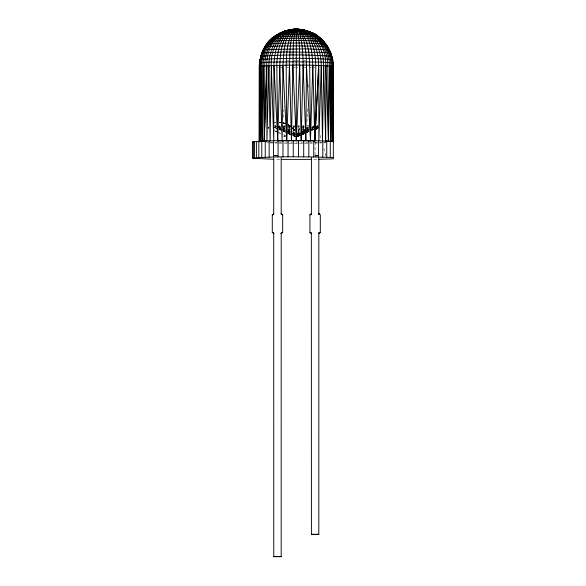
<?xml version="1.0" encoding="UTF-8"?>
<svg xmlns="http://www.w3.org/2000/svg" width="586" height="586" viewBox="0 0 586 586"><rect width="100%" height="100%" fill="white"/><g stroke="black" fill="none" stroke-linecap="round" stroke-linejoin="round"><path stroke-width="0.44" stroke-dasharray="2.93 2.2" d="M281.002 122.577L279.126 122.408L280.379 122.496L279.126 122.408L280.386 122.452L279.126 122.24L280.086 122.21M268.71 128.07C268.403 127.602 269.011 127.602 268.183 127.829C269.018 128.151 269.003 127.001 268.168 127.836C269.304 126.246 268.535 129.045 268.608 127.477C268.901 127.418 267.897 128.481 268.696 128.056C267.421 127.755 269.758 126.598 268.388 127.88C268.959 128.378 267.912 127.528 268.842 127.807M315.114 142.01L315.078 155.935L317.334 155.686C314.25 155.891 314.418 155.788 317.334 155.488M306.932 121.983L307.665 107.421M308.668 87.387L308.947 81.923M283.478 117.412L284.064 106.498M268.681 128.056C269.113 127.565 267.729 127.374 268.827 127.777M325.838 155.891L325.853 155.371M290.202 129.718L288.59 127.733L288.781 126.488L290.26 126.503M290.085 128.568L288.59 126.481L288.781 125.265L291.74 125.236M284.444 123.199L283.163 122.752L285.726 123.617M283.089 123.031L285.719 123.639M283.163 122.752L285.704 123.668L283.141 122.833L284.818 123.478M268.71 127.858C267.978 128.048 268.93 126.547 268.674 128.004M280.606 128.415L279.039 127.536L279.463 126.298L277.266 126.202L280.394 127.77M280.533 127.587L279.039 126.679L279.463 125.455L282.174 125.375L285.008 127.455M298.098 130.773L299.534 126.818M297.249 134.582L299.614 128.078M298.04 131.52L299.768 127.352M299.563 129.323L297.307 134.78L299.776 133.183M314.968 156.044L317.334 155.642M280.394 127.221L277.266 125.551L275.647 125.653L275.127 126.876L276.79 126.774M268.439 127.96C268.447 126.62 268.747 128.261 268.124 127.711M268.513 127.675C269.377 126.759 267.216 128.144 268.798 127.484M268.63 127.352L268.036 127.682L268.74 127.352M290.488 126.437L288.1 124.957L290.575 126.32M268.791 127.36L268.19 127.689M268.703 127.235L268.029 127.609L268.798 127.111M289.294 125.697L290.473 126.459L288.078 124.994L290.451 126.488M318.476 126.994L317.458 126.876L316.792 127.763L317.458 126.876L316.938 125.653L317.927 125.763L316.301 126.51M297.541 134.004L299.629 131.088M302.764 126.723L303.812 125.265L302.332 125.25M297.014 136.216L299.512 132.736M302.501 128.568L303.995 126.481L303.812 125.265M297.585 134.157L299.849 131.367M302.676 127.88L303.812 126.488L300.852 126.51M297.014 136.333L299.702 133.029M302.383 129.718L303.995 127.733L303.812 126.488M268.747 127.638L268.293 127.895M268.036 127.77L268.622 127.609M315.803 127.44L317.458 127.338L316.806 128.004L318.374 127.367L316.828 128.048L317.458 127.338L316.938 126.1L315.319 126.202L312.192 127.77M292.399 127.96L294.699 130.502L292.517 127.843L294.633 130.546L292.407 127.953L294.663 130.524L292.853 128.378M299.336 132.854L297.351 134.736L299.688 134.04M302.647 129.711L303.973 128.451M299.9 133.798L297.351 136.216L299.973 135.564M302.457 131.374L304.368 129.557M292.363 127.997L294.568 130.59L292.37 127.99L294.582 130.575L292.993 128.671M297.556 134.802L299.336 133.169M302.647 130.363L303.973 129.242M299.842 134.619L297.358 136.333L299.395 134.597M302.794 131.718L304.837 129.989M305.518 129.418L307.555 127.689L307.276 126.437M302.618 131.103L306.163 128.495M306.874 127.975L309.708 125.895M304.94 130.876L302.757 132.48L305.943 130.905M305.672 130.341L308.588 128.202M301.409 132.348L297.358 134.927L299.688 133.923M302.156 131.85L305.914 129.359M306.661 128.861L309.664 126.869M299.842 134.868L297.358 136.406L299.973 135.52M302.757 132.934L304.94 131.484M305.672 131L308.588 129.066M299.431 133.82L297.278 134.897M302.479 131.96L306.28 129.638M307.042 129.176L308.558 128.246M299.402 135.322L297.278 136.377M302.376 133.505L304.61 132.136M305.357 131.682L308.339 129.865M312.06 127.587L313.547 126.679L313.122 125.455L315.319 125.551L312.192 127.221M301.526 133.3L297.563 134.919L299.431 133.982M302.479 132.268L306.28 130.136M307.042 129.711L308.558 128.854M299.885 135.571L297.563 136.399L299.475 135.439M302.603 133.681L304.947 132.363M305.731 131.923L308.859 130.173M311.986 128.415L313.547 127.536L313.122 126.298L310.419 126.371M314.916 129.689L318.125 128.422C317.048 129.609 316.579 128.092 318.066 128.019L314.689 129.447M302.815 132.246L305.943 130.575M306.72 130.158L308.287 129.316M299.732 135.381L297.725 136.348M300.53 134.948L304.552 132.802M305.357 132.37L309.371 130.217M310.177 129.784L313.393 128.063M317.927 127.301L316.909 128.048L318.103 127.689L315.078 129.008L318.257 127.33L314.638 128.825M306.72 130.51L308.287 129.726M297.725 136.399L299.732 135.498M300.53 135.095L304.552 133.081M305.357 132.678L309.371 130.663M310.177 130.26L313.393 128.649M314.587 129.367L318.095 127.719M317.026 128.481L318.103 128.481M297.952 134.89L301.526 133.183M302.332 132.788L306.39 130.803M307.203 130.407L308.822 129.616M312.074 128.034L315.319 126.444M300.677 135.08L304.669 133.125M305.474 132.736L309.467 130.788M310.265 130.392L313.466 128.832M314.829 129.579L318.059 128.173M302.332 132.919L306.39 131.022M307.203 130.649L308.822 129.887M312.074 128.371L315.319 126.854M300.772 135.154L304.669 133.308M305.474 132.934L309.467 131.066M310.265 130.693L313.466 129.206M302.391 134.421L304.786 133.308M308.763 131.454L305.562 132.934L308.734 131.425M311.957 129.982L313.554 129.235M317.956 127.477L316.806 128.004L318.44 127.301L314.711 128.825M302.449 132.905L308.969 129.894M312.228 128.393L315.488 126.891M311.95 129.938L313.554 129.198M300.691 135.146L304.713 133.3M318.44 127.301L316.806 128.004L318.359 127.382M300.772 135.198L308.763 131.586L305.518 133.037M313.554 129.418L311.957 130.136L313.554 129.411M302.449 132.963L308.969 130.026M312.228 128.561L315.488 127.089M316.301 126.723L317.927 125.99L316.938 126.1M300.691 135.205L304.713 133.396M316.806 128.004L318.513 127.235M302.544 132.934L310.814 129.22M311.642 128.847L313.298 128.107M316.608 126.62L318.264 125.873M302.391 134.487L306.375 132.692M307.174 132.333L308.763 131.623M311.95 130.187L313.547 129.477M318.161 127.689L316.909 128.048M314.982 129.806L317.246 128.81L316.967 128.173M316.858 127.733L318.484 127.052M292.81 133.183L295.234 134.853L293.256 133.169M316.967 128.341L318.073 127.814L316.909 128.224M318.088 128.275L317.165 128.642L318.103 128.327M268.6 127.587L268.176 127.58L268.535 127.711M268.329 127.521L268.542 127.572M298.281 134.817L298.076 134.868M275.222 122.525L274.519 122.73L275.94 122.415M293.154 133.82L295.234 134.927L291.066 133.3M292.612 135.52L295.029 136.399L292.612 135.556M297.952 136.37L298.406 136.274M298.142 136.304L298.259 136.326M293.154 133.982L295.219 134.839L291.183 132.348M294.677 134.751C295.842 135.586 294.34 133.593 293.029 129.323M274.614 122.979L275.303 122.804M294.831 134.89L295.227 134.824L293.256 132.854M295.315 134.897L294.941 134.743M275.647 125.653L274.658 125.763L276.292 126.51M294.362 134.839L294.736 134.875L291.066 133.183M292.751 134.868C295.439 136.868 295.6 136.736 292.714 135.549L294.861 136.399L294.311 136.296M292.861 135.498L294.861 136.348L292.861 135.381M274.519 156.008L277.478 155.642M324.087 142.588L325.684 142.537M279.039 126.679L281.815 126.598M310.77 127.616L313.547 127.536M293.19 135.322L295.315 136.274M293.198 134.597L295.241 136.326L294.677 136.23M319.758 142.713L321.582 142.669M323.575 142.881L325.963 142.816M277.478 155.59L274.512 155.664L277.493 155.686M274.512 155.817L277.515 155.781M283.741 125.345L285.309 125.309M283.426 126.561L285.03 126.532M317.231 142.772L310.47 142.881M319.297 142.969L322.783 142.896M312.807 67.309L315.048 67.273M315.305 143.035L318.425 142.984M313.744 159.348L318.425 159.282M309.679 67.353L311.239 67.331M304.888 127.726L307.555 127.689M305.885 142.933L308.939 142.896M309.642 143.101L313.744 143.057M288.59 126.481L291.623 126.459M300.962 127.763L303.995 127.733M303.804 60.578L305.438 60.57M303.9 63.984L305.562 63.969M303.101 67.412L305.599 67.39M304.566 143.138L308.822 143.109M304.295 142.94L299.519 142.962M300.274 53.971L301.849 53.963M299.365 143.16L303.716 143.145M297.131 60.607L298.816 60.6M297.146 64.006L298.845 64.006M296.296 67.427L298.003 67.427M293.242 125.228L294.765 125.228M293.168 126.444L294.729 126.444M297.82 126.525L299.343 126.517M297.856 127.77L299.424 127.77M298.714 142.962L294.685 142.962M283.697 136.296L285.404 136.296M283.697 136.45L285.404 136.45M294.128 143.16L298.501 143.16M277.478 155.488L274.512 155.488L276.739 155.568M293.776 60.6L295.454 60.607M293.74 64.006L295.447 64.006M292.875 67.427L295.439 67.427M293.879 142.962L284.415 142.903M297.82 125.228L299.343 125.228M293.242 126.517L294.765 126.525M297.856 126.444L299.424 126.444M293.168 127.77L294.729 127.77M288.92 143.145L293.249 143.16M290.737 53.963L292.319 53.971M287.147 60.57L288.788 60.578M287.03 63.969L288.686 63.984M286.158 67.383L288.656 67.405M302.479 126.466L303.995 126.481M288.59 127.733L290.107 127.748M283.814 143.109L288.048 143.138M278.892 143.057L282.965 143.101M279.705 159.355L274.988 159.289M279.786 67.309L282.13 67.346M279.507 142.845L282.115 142.881M276.79 67.265L278.284 67.287M274.988 142.999L278.072 143.05M274.548 142.757L276.966 142.801M309.635 125.36L307.276 125.309L307.555 126.532L309.972 126.576M283.741 126.408L285.309 126.437M283.426 127.653L285.03 127.689M294.941 136.318L295.315 136.377M270.007 142.903L273.442 142.977M315.012 155.957L317.297 156.008M274.534 155.883L277.581 155.957M315.078 155.935L317.319 155.993M274.519 155.7L276.768 155.759M270.102 142.647L272.834 142.713M266.798 142.823L269.142 142.881M315.107 155.744L317.334 155.803M312.162 126.635L313.547 126.679M279.039 127.536L280.43 127.58M297.358 134.853L297.798 134.809M297.358 136.333L297.798 136.289M294.465 136.304L293.117 135.439M279.126 122.423L280.379 122.481M315.048 155.869L317.312 155.971M315.114 155.488L317.334 155.605M294.311 134.817L294.736 134.875L292.905 134.04M279.126 122.254L281.024 122.393M279.126 122.313L280.386 122.445M274.116 127.221L275.127 127.338L275.647 126.1L274.658 125.99L276.292 126.723M294.509 134.89L292.905 133.923M295.234 136.333L292.751 134.619M283.155 122.774L284.452 123.163M283.119 122.899L285.668 123.763L284.371 123.404M274.329 125.873L275.977 126.62M279.288 128.107L280.943 128.847M281.771 129.22L285.082 130.707M285.909 131.074L290.048 132.934M274.585 127.477L276.218 128.209M283.573 131.506L286.832 132.971M287.653 133.337L290.099 134.443M274.658 130.707L277.976 132.194M278.811 132.568L280.467 133.315M283.785 134.802L285.448 135.549M274.658 130.861L277.976 132.348M278.811 132.722L280.467 133.469M283.785 134.956L285.448 135.703M277.105 127.089L280.364 128.561M283.624 130.026L285.25 130.766M286.071 131.132L290.143 132.963M274.915 127.587L278.138 129.037M278.936 129.396L280.548 130.121M287.785 133.388L291.806 135.198M277.105 126.891L280.364 128.393M283.624 129.894L285.25 130.649M286.071 131.022L290.143 132.905M274.915 127.36L278.138 128.847M278.936 129.213L280.548 129.96M287.785 133.293L291.806 135.146M277.273 126.854L280.518 128.371M287.821 131.784L290.253 132.919M279.126 129.206L282.32 130.693M283.119 131.066L284.723 131.813M287.916 133.308L291.916 135.176M277.273 126.444L280.518 128.034M287.821 131.601L290.253 132.788M279.126 128.832L282.32 130.392M283.119 130.788L284.723 131.564M287.916 133.125L291.916 135.08M285.089 130.121L283.521 129.338L285.001 130.319M288.209 131.689L289.777 132.473L287.645 130.876M279.2 128.649L282.415 130.26M283.214 130.663L284.825 131.469M288.041 133.081L292.055 135.095M283.521 128.898L285.089 129.733M288.209 131.411L289.777 132.246M279.2 128.063L282.415 129.784M283.214 130.217L284.825 131.081M288.041 132.802L292.055 134.948M283.265 128.429L284.789 129.279M287.829 130.993L290.114 132.268M283.734 130.173L286.862 131.923M287.638 132.363L289.989 133.681M290.619 126.261L288.217 124.752M288.187 124.796L290.553 126.356L288.73 125.272M283.265 127.777L284.789 128.708L283.272 127.667M287.829 130.568L290.114 131.96M287.975 132.136L290.209 133.505M288.752 125.243L289.953 125.983L288.766 125.228L289.828 126.723M288.151 124.877L289.931 126.012M282.174 126.371L285.177 128.363M288.18 130.356L290.436 131.85M283.272 128.583L284.73 129.55M287.645 131.484L289.836 132.934M287.843 129.543L289.975 131.103M288.62 129.242L289.945 130.363M287.755 129.989L289.799 131.718M288.62 128.451L289.945 129.711M288.224 129.557L290.136 131.374M292.685 133.798L295.241 136.216M292.531 127.829L293.828 129.184L292.934 128.305M288.781 126.488L289.916 127.88M292.744 131.367L295.007 134.157M292.89 133.029L295.571 136.333M293.608 129.359L294.553 130.597M292.963 131.088L295.051 134.004M293.081 132.736L295.571 136.216M293.168 128.188L294.546 131.52M293.051 126.818L294.494 130.773M292.971 128.078L295.337 134.582M320.11 135.322L321.355 139.798M323.838 148.28L325.823 155.341M289.44 125.47L288.209 124.759L289.44 125.47M293.733 129.257L294.633 130.539L293.696 129.294M299.878 135.469L298.281 136.252L299.885 135.513M289.425 125.492L288.195 124.796L289.425 125.492"/><path stroke-width="0.88" d="M332.555 59.626C309.283 57.677 283.968 58.109 260.038 59.428L259.408 66.225L259.246 141.871L259.246 66.328C259.495 54.08 267.48 34.545 281.881 34.457C291.066 34.2 300.252 34.208 309.43 34.42C328.651 37.255 296.619 27.022 293.564 29.395C282.76 30.245 273.164 35.629 267.238 44.177L266.733 44.016L269.033 41.306L271.443 38.896L272.292 38.764L296.296 38.222L320.3 38.764L321.253 38.962L325.86 44.016L329.457 49.825L332.709 59.523L333.339 66.328L333.339 158.85L318.425 159.282M283.426 31.695C269.655 36.991 260.506 51.4 260.66 66.028L260.514 141.585L259.884 66.13C259.532 48.938 274.036 28.992 292.634 31.417C302.625 31.344 314.909 29.952 320.828 39.101L317.766 36.962M294.238 29.381C278.68 32.757 274.116 51.656 273.97 65.449L273.743 140.999L271.34 65.515C269.633 46.69 285.126 22.59 305.745 30.824M301.724 29.805C318.85 32.076 331.178 49.129 330.841 65.932L330.519 141.446L325.684 141.197L325.86 65.669C325.904 17.661 266.681 17.661 266.733 65.669L264.213 141.321L262.067 141.446L260.66 66.028C284.62 65.127 309.921 64.357 333.185 66.43M333.185 66.225L333.339 141.871L333.024 62.812L321.143 62.101L292.89 61.823L269.033 62.175L259.408 62.914L260.038 63.112M259.884 66.13L259.569 141.724L259.408 66.225L260.66 66.028M273.97 65.449L277.771 140.918L291.462 140.779L292.875 65.236C293.513 53.37 292.128 40.698 295.981 29.359C302.94 29.388 309.833 31.373 315.795 34.845M315.715 34.896C309.891 31.358 303.13 29.241 296.296 29.3C292.495 29.044 274.395 32.984 293.234 29.41C299.043 27.513 301.915 33.768 303.123 38.251C305.694 47.005 306.361 56.19 306.434 65.273L305.885 140.808L314.814 140.918L318.835 65.456L318.85 140.999L321.253 65.515C321.333 50.975 314.843 32.098 298.596 29.381M299.585 29.432C283.097 28.003 284.034 54.549 282.913 65.302L286.708 140.808L289.484 65.251C290.224 53.48 288.971 40.266 295.044 29.732C296.728 28.568 307.877 30.23 300.398 30.091M330.841 65.932L332.079 141.585L332.709 66.13C332.745 54.762 327.31 43.532 318.242 36.654L294.238 36.12L273.97 36.779M282.913 65.302L282.115 140.852L279.786 65.346C280.496 52.872 281.273 34.735 294.773 29.366M286.158 30.714L293.007 29.432L303.072 29.952C281.61 24.839 260.807 44.573 261.752 65.932L262.067 141.446L263.136 65.837C262.535 47.605 277.163 28.802 296.296 29.3C311.254 32.56 312.06 52.894 312.807 65.346L314.814 140.918L315.795 65.398C315.378 52.308 312.763 33.629 298.091 29.373M328.38 141.321L329.457 65.837C329.903 48.601 317.129 30.743 299.204 29.403C316.777 31.014 328.204 49.121 327.794 65.749L328.38 141.321L325.86 65.669M271.34 65.515L270.102 141.087L268.915 65.588C268.659 50.257 277.083 31.395 293.989 29.381M301.329 29.791C316.652 33.754 323.787 51.004 323.67 65.588L322.49 141.087L321.253 65.515M286.202 30.743C292.582 28.714 299.981 27.33 300.398 36.127C302.618 45.657 303.013 55.502 303.101 65.251L301.131 140.779L291.462 140.779L289.484 65.251M268.915 65.588L266.908 141.197L266.916 65.661L264.213 141.321L266.007 141.241M279.786 65.346L277.771 140.918L276.79 65.398C277.215 52.308 279.83 33.629 294.494 29.373M306.434 65.273L310.47 140.852L312.807 65.346M292.875 65.236L296.296 140.772L299.71 65.236C299.072 53.37 300.464 40.698 296.611 29.359L289.513 29.952L292.194 30.091M314.814 140.918L318.623 65.449C318.476 51.656 313.913 32.757 298.355 29.381M273.706 213.905L273.039 214.791L273.772 213.524M281.177 233.741L281.251 233.14M311.393 213.722L310.675 214.791L311.408 213.524M318.821 233.741L318.835 233.331L318.821 534.483L311.408 534.483L311.342 233.14L311.408 233.741M259.561 63.01L261.898 52.857L266.857 43.935C285.748 42.917 308.382 42.426 325.355 44.177M281.199 233.55L281.58 232.671L282.664 232.415M318.835 233.55L319.216 232.671L320.3 232.415M261.268 56.388L260.814 56.293L263.136 49.825L264.396 49.554L305.372 48.88L329.457 49.825L328.893 50.008M319.077 232.81L318.887 233.14M263.693 49.165C268.806 39.174 278.738 31.944 289.748 29.879M281.331 233.184L282.664 232.635L282.664 214.637L281.199 213.722M318.967 233.184L320.3 232.635L320.3 214.637L318.887 213.905L319.546 214.571M295.981 29.556L299.71 29.461L292.89 29.468L298.75 29.74L301.131 31.432L303.343 34.31L306.976 43.196L308.771 52L309.62 61.889L310.47 140.852M275.735 35.929L282.371 32.223M271.443 38.896L271.765 39.101M286.085 31.102L282.913 31.798L286.547 30.633L296.296 30.413L306.046 30.633L309.679 31.798L306.258 30.655M292.875 29.461L299.651 29.476M260.038 59.428L260.499 59.721M302.64 29.857L306.258 30.772M327.252 47.005L327.794 46.836L319.568 46.206L296.296 45.898L273.017 46.206L264.799 46.836L265.333 47.005M331.317 56.388L331.771 56.293L330.841 52.952L325.662 52.41L283.814 52L261.752 52.952L262.338 53.143M331.771 56.293C309.166 54.527 283.426 54.527 260.814 56.293M281.163 32.962L282.672 32.259M295.666 29.556L299.585 29.483M283.426 31.908L293.007 29.483L299.483 29.498M283.141 31.871L286.327 30.772M287.221 30.846L296.296 29.3L305.372 30.846M295.359 29.556L299.204 29.512L304.207 30.662M273.706 233.36L272.292 232.635L272.292 214.637L273.039 214.571M309.928 232.415L311.261 233.184L309.928 232.635L309.928 214.637L310.675 214.571M286.84 30.824L296.296 29.3L301.724 30.054M333.339 141.182C306.471 140.552 279.463 139.776 252.661 141.79L252.661 158.235L273.442 159.267M252.661 158.081C279.463 156.066 306.471 156.843 333.339 157.473M312.528 33.27L294.773 32.691L279.852 33.138L280.416 33.314M318.242 36.903L318.623 36.779L318.242 36.654M295.058 29.549L298.823 29.527M290.861 30.054L296.296 29.3L298.596 29.534M290.51 30.04L296.296 29.3L298.355 29.542M294.773 29.549L298.091 29.542M293.388 29.403C275.816 31.014 264.381 49.121 264.799 65.749L264.213 141.321L263.136 65.837M294.494 29.542L297.82 29.549M294.238 29.542L297.527 29.549M293.989 29.534L297.227 29.556M293.769 29.527L296.926 29.556M309.166 31.908L306.507 31.102M272.292 214.857L272.856 214.623M296.611 29.556L295.359 29.359L293.52 30.421L290.187 36.142L287.675 45.935L286.547 55.179L286.158 65.273L286.708 140.808M311.283 159.377L281.339 159.377M282.1 214.623L282.664 214.857M309.928 214.857L310.294 214.637M272.292 232.415L273.376 232.671L273.757 233.55M311.408 534.264L318.821 534.264M273.772 556.48L281.177 556.48M269.384 41.533C284.51 40.068 308.082 40.068 323.208 41.533L320.828 39.101M302.845 29.879L306.434 30.714M252.661 141.944L253.291 142.098M306.046 30.633C321.392 34.86 332.152 50.279 331.925 66.028L332.079 141.585M309.452 31.725C316.931 34.691 323.421 40.075 327.655 46.924M309.921 32.259L311.422 32.962M281.177 213.524L281.91 214.571M312.895 33.739L315.056 35.006M333.024 62.812C332.357 53.736 326.841 42.617 318.528 36.72M315.466 34.955L316.85 35.929M311.151 232.81L311.342 233.36M328.072 47.671L330.694 53.048M318.835 213.722L318.887 214.124M331.969 57.128L332.357 58.79M318.821 213.524L318.835 213.941L318.821 158.374M273.757 233.331L273.772 233.741M303.101 65.251L305.885 140.808L301.131 140.779L299.71 65.236M323.67 65.588L325.684 141.197M329.457 65.837L330.519 141.446M332.709 66.13L333.024 141.724M330.292 141.05L330.292 157.348M326.754 140.94L326.754 157.231M322.783 140.838L322.783 157.129M318.967 214.08L319.077 214.461M318.425 140.75L318.425 157.041M313.744 140.677L313.744 156.975M311.408 157.678L311.393 213.941M311.261 214.08L311.151 214.461M308.822 140.625L308.822 156.916M303.716 140.589L303.716 156.88M298.501 140.574L298.501 156.865M296.296 29.3L296.296 140.772M293.249 140.574L293.249 156.865M288.048 140.596L288.048 156.887M282.965 140.633L282.965 156.923M281.251 213.905L281.331 214.3M281.331 232.964L281.251 233.36M281.177 157.678L281.199 213.941M281.199 233.331L281.177 556.7L273.772 556.7L273.706 233.14M278.072 140.691L278.072 156.982M273.772 158.374L273.706 214.124M273.442 140.765L273.442 157.055M269.142 140.852L269.142 157.143M265.238 140.955L265.238 157.246M261.774 141.072L261.774 157.363M258.814 141.197L258.814 157.495M256.39 141.336L256.39 157.634M254.536 141.482L254.536 157.773M253.291 141.636L253.291 157.927"/></g></svg>
